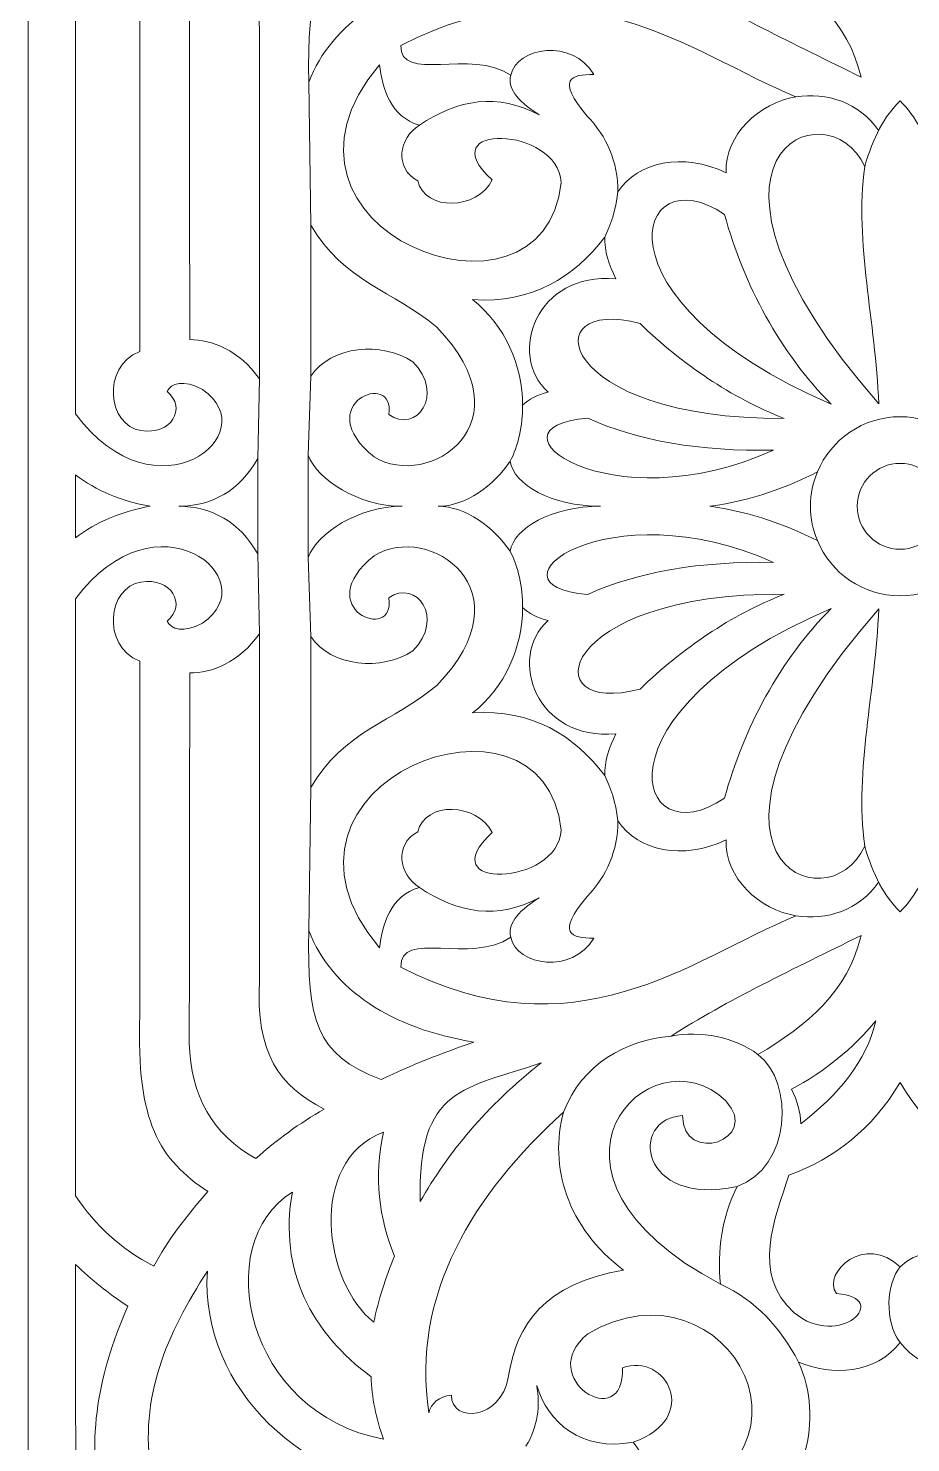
# Model space of a CAD drawing. Header units: centimetres. Extents: x -15.2 to -1.9, y -4.3 to 9.5.
# Drawn here: x -15.16 to -11.93, y -0.81 to 4.37 of the extents above; entities that cross this region are included whole.
import ezdxf

# ---------------------------------------------------------------- set-up
doc = ezdxf.new("R2010")
doc.units = ezdxf.units.CM
doc.header["$MEASUREMENT"] = 0
doc.layers.add('layer 1', color=7, linetype='Continuous')

msp = doc.modelspace()

# ---------------------------------------------------------------- linework, layer by layer
at = {"layer": 'layer 1', "color": 250, "lineweight": 9}
for points, knots in [([(-8.76942, 9.5), (-8.76942, 9.5), (-8.76942, -4.26057), (-8.76942, -4.26057), (-8.76942, -4.26057), (-8.76942, -4.26057), (-15.16363, -4.26057), (-15.16363, -4.26057), (-15.16363, -4.26057), (-15.16363, -4.26057), (-15.16363, 9.5), (-15.16363, 9.5), (-15.16363, 9.5), (-15.16363, 9.5), (-8.76942, 9.5), (-8.76942, 9.5)], [0, 0, 0, 0, 0.2, 0.2, 0.2, 0.2, 0.4, 0.4, 0.4, 0.4, 0.6, 0.6, 0.6, 0.6, 1, 1, 1, 1]), ([(-13.72942, 4.01674), (-13.5878, 4.11232), (-13.44206, 4.13605), (-13.29034, 4.05481), (-13.29034, 4.05481), (-13.37907, 4.11163), (-13.40368, 4.15426), (-13.39449, 4.19972)], [0, 0, 0, 0, 0.3333333, 0.3333333, 0.3333333, 0.3333333, 1, 1, 1, 1]), ([(-12.09599, 3.86562), (-12.06652, 3.9705), (-12.02335, 4.05073), (-11.96648, 4.10629), (-11.96648, 4.10629), (-11.90961, 4.05073), (-11.86644, 3.9705), (-11.83699, 3.86562)], [0, 0, 0, 0, 0.3333333, 0.3333333, 0.3333333, 0.3333333, 1, 1, 1, 1]), ([(-12.26985, 2.74551), (-12.22032, 2.86434), (-12.1029, 2.94822), (-11.96648, 2.94822), (-11.96648, 2.94822), (-11.83008, 2.94822), (-11.71266, 2.86434), (-11.66312, 2.74551)], [0, 0, 0, 0, 0.3333333, 0.3333333, 0.3333333, 0.3333333, 1, 1, 1, 1]), ([(-12.26985, 2.49391), (-12.22032, 2.3751), (-12.1029, 2.29121), (-11.96648, 2.29121), (-11.96648, 2.29121), (-11.83008, 2.29121), (-11.71266, 2.3751), (-11.66312, 2.49391)], [0, 0, 0, 0, 0.3333333, 0.3333333, 0.3333333, 0.3333333, 1, 1, 1, 1]), ([(-12.09599, 1.37381), (-12.06652, 1.26893), (-12.02335, 1.1887), (-11.96648, 1.13315), (-11.96648, 1.13315), (-11.90961, 1.1887), (-11.86644, 1.26893), (-11.83699, 1.37381)], [0, 0, 0, 0, 0.3333333, 0.3333333, 0.3333333, 0.3333333, 1, 1, 1, 1]), ([(-13.72942, 1.22269), (-13.5878, 1.12711), (-13.44206, 1.10337), (-13.29034, 1.18462), (-13.29034, 1.18462), (-13.37907, 1.1278), (-13.40368, 1.08517), (-13.39449, 1.03971)], [0, 0, 0, 0, 0.3333333, 0.3333333, 0.3333333, 0.3333333, 1, 1, 1, 1]), ([(-13.3387, -0.82631), (-13.29304, -0.75189), (-13.28693, -0.67747), (-13.2988, -0.60304), (-13.2988, -0.60304), (-13.26008, -0.7391), (-13.134, -0.8461), (-12.94522, -0.81157)], [0, 0, 0, 0, 0.3333333, 0.3333333, 0.3333333, 0.3333333, 1, 1, 1, 1])]:
    msp.add_open_spline(points, degree=3, knots=knots, dxfattribs=at)
at = {"layer": 'layer 1', "color": 7, "lineweight": 9}
for points, knots in [([(-14.98998, 5.14805), (-14.91804, 5.25482), (-14.82495, 5.34292), (-14.70313, 5.40568), (-14.70313, 5.40568), (-14.65485, 5.31441), (-14.58474, 5.22313), (-14.5047, 5.13186), (-14.5047, 5.13186), (-14.68255, 5.01459), (-14.76735, 4.88004), (-14.75471, 4.48498), (-14.75471, 4.48498), (-14.75471, 4.05242), (-14.75471, 3.61985), (-14.75471, 3.18728), (-14.75471, 3.18728), (-14.89943, 3.13033), (-14.86953, 2.91352), (-14.75075, 2.89758), (-14.75075, 2.89758), (-14.63832, 2.87902), (-14.58141, 2.98061), (-14.65471, 3.04035), (-14.65471, 3.04035), (-14.63985, 3.07095), (-14.59585, 3.08516), (-14.52455, 3.04838), (-14.52455, 3.04838), (-14.28799, 2.88512), (-14.69496, 2.55978), (-14.9904, 2.95916), (-14.9904, 2.95916), (-14.9904, 2.95916), (-14.98998, 5.14805), (-14.98998, 5.14805)], [0, 0, 0, 0, 0.1, 0.1, 0.1, 0.1, 0.2, 0.2, 0.2, 0.2, 0.3, 0.3, 0.3, 0.3, 0.4, 0.4, 0.4, 0.4, 0.5, 0.5, 0.5, 0.5, 0.6, 0.6, 0.6, 0.6, 0.7, 0.7, 0.7, 0.7, 0.8, 0.8, 0.8, 0.8, 1, 1, 1, 1]), ([(-14.57138, 3.23072), (-14.49116, 3.23104), (-14.39031, 3.19226), (-14.31576, 3.08664), (-14.31576, 3.08664), (-14.31576, 3.50959), (-14.31576, 3.93257), (-14.31576, 4.35553), (-14.31576, 4.35553), (-14.32993, 4.62997), (-14.24307, 4.74318), (-14.0787, 4.82962), (-14.0787, 4.82962), (-14.1682, 4.8813), (-14.25187, 4.94172), (-14.3297, 5.01088), (-14.3297, 5.01088), (-14.48593, 4.92382), (-14.56927, 4.77846), (-14.5732, 4.58792), (-14.5732, 4.58792), (-14.57259, 4.13552), (-14.57199, 3.68313), (-14.57138, 3.23072)], [0, 0, 0, 0, 0.1428571, 0.1428571, 0.1428571, 0.1428571, 0.2857143, 0.2857143, 0.2857143, 0.2857143, 0.4285714, 0.4285714, 0.4285714, 0.4285714, 0.5714286, 0.5714286, 0.5714286, 0.5714286, 0.7142857, 0.7142857, 0.7142857, 0.7142857, 1, 1, 1, 1]), ([(-14.13514, 4.17522), (-14.14002, 4.50005), (-14.1134, 4.62839), (-13.86953, 4.7214), (-13.86953, 4.7214), (-13.75611, 4.66643), (-13.64269, 4.62315), (-13.52928, 4.58411), (-13.52928, 4.58411), (-13.83146, 4.53387), (-14.04884, 4.3936), (-14.13514, 4.17522)], [0, 0, 0, 0, 0.25, 0.25, 0.25, 0.25, 0.5, 0.5, 0.5, 0.5, 1, 1, 1, 1]), ([(-13.79713, 4.30952), (-13.1598, 4.63645), (-12.74266, 4.28715), (-12.34826, 4.12041), (-12.34826, 4.12041), (-12.483, 4.10008), (-12.60908, 3.98113), (-12.60448, 3.84283), (-12.60448, 3.84283), (-12.7611, 3.91788), (-12.92991, 3.88385), (-13.00101, 3.77269), (-13.00101, 3.77269), (-13.00202, 3.88351), (-13.04167, 3.97503), (-13.11387, 4.05025), (-13.11387, 4.05025), (-13.23079, 4.1865), (-13.17082, 4.20379), (-13.08948, 4.20276), (-13.08948, 4.20276), (-13.16878, 4.33597), (-13.37112, 4.30445), (-13.39449, 4.19972), (-13.39449, 4.19972), (-13.53786, 4.30039), (-13.80324, 4.16922), (-13.79713, 4.30952)], [0, 0, 0, 0, 0.125, 0.125, 0.125, 0.125, 0.25, 0.25, 0.25, 0.25, 0.375, 0.375, 0.375, 0.375, 0.5, 0.5, 0.5, 0.5, 0.625, 0.625, 0.625, 0.625, 0.75, 0.75, 0.75, 0.75, 1, 1, 1, 1]), ([(-12.48781, 4.62929), (-12.57078, 4.56496), (-12.70007, 4.54182), (-12.80619, 4.56176), (-12.80619, 4.56176), (-12.60401, 4.43205), (-12.35183, 4.31321), (-12.10962, 4.19323), (-12.10962, 4.19323), (-12.15616, 4.3967), (-12.30734, 4.5237), (-12.48781, 4.62929)], [0, 0, 0, 0, 0.25, 0.25, 0.25, 0.25, 0.5, 0.5, 0.5, 0.5, 1, 1, 1, 1]), ([(-13.87538, 4.2387), (-13.86632, 4.15231), (-13.83303, 4.04642), (-13.72942, 4.01674), (-13.72942, 4.01674), (-13.8038, 3.97011), (-13.82294, 3.85964), (-13.7355, 3.81301), (-13.7355, 3.81301), (-13.70724, 3.70029), (-13.5181, 3.70557), (-13.46184, 3.81606), (-13.46184, 3.81606), (-13.69401, 4.02741), (-13.22066, 4.01423), (-13.20946, 3.80693), (-13.20946, 3.80693), (-13.27045, 3.20713), (-14.3841, 3.63537), (-13.87538, 4.2387)], [0, 0, 0, 0, 0.1666667, 0.1666667, 0.1666667, 0.1666667, 0.3333333, 0.3333333, 0.3333333, 0.3333333, 0.5, 0.5, 0.5, 0.5, 0.6666667, 0.6666667, 0.6666667, 0.6666667, 1, 1, 1, 1]), ([(-14.13514, 4.17522), (-14.13514, 4.17522), (-14.12744, 3.65038), (-14.12744, 3.65038), (-14.12744, 3.65038), (-14.12744, 3.65038), (-14.13514, 4.17522), (-14.13514, 4.17522)], [0, 0, 0, 0, 0.3333333, 0.3333333, 0.3333333, 0.3333333, 1, 1, 1, 1]), ([(-12.09599, 3.86562), (-12.2315, 4.16188), (-12.84285, 3.91108), (-12.04463, 2.99541), (-12.04463, 2.99541), (-12.0559, 3.30009), (-12.13436, 3.58139), (-12.09599, 3.86562)], [0, 0, 0, 0, 0.3333333, 0.3333333, 0.3333333, 0.3333333, 1, 1, 1, 1]), ([(-12.21886, 2.99456), (-13.11125, 3.37481), (-12.938, 3.91329), (-12.61027, 3.68974), (-12.61027, 3.68974), (-12.54003, 3.43391), (-12.40593, 3.18028), (-12.21886, 2.99456)], [0, 0, 0, 0, 0.3333333, 0.3333333, 0.3333333, 0.3333333, 1, 1, 1, 1]), ([(-14.12744, 3.65038), (-14.12744, 3.46587), (-14.12744, 3.28134), (-14.12744, 3.09682), (-14.12744, 3.09682), (-14.05317, 3.20887), (-13.86688, 3.22471), (-13.75371, 3.14972), (-13.75371, 3.14972), (-13.63383, 3.02984), (-13.74078, 2.88411), (-13.84187, 2.9558), (-13.84187, 2.9558), (-13.81482, 3.12504), (-14.13569, 2.99224), (-13.89474, 2.80067), (-13.89474, 2.80067), (-13.69613, 2.67726), (-13.32357, 2.92407), (-13.66557, 3.27665), (-13.66557, 3.27665), (-13.82306, 3.40828), (-14.00876, 3.44472), (-14.12744, 3.65038)], [0, 0, 0, 0, 0.1428571, 0.1428571, 0.1428571, 0.1428571, 0.2857143, 0.2857143, 0.2857143, 0.2857143, 0.4285714, 0.4285714, 0.4285714, 0.4285714, 0.5714286, 0.5714286, 0.5714286, 0.5714286, 0.7142857, 0.7142857, 0.7142857, 0.7142857, 1, 1, 1, 1]), ([(-13.35076, 2.99036), (-13.32993, 3.01163), (-13.29621, 3.0289), (-13.25757, 3.03814), (-13.25757, 3.03814), (-13.40906, 3.1759), (-13.30036, 3.48016), (-13.00908, 3.45389), (-13.00908, 3.45389), (-13.03377, 3.50485), (-13.05051, 3.55583), (-13.04971, 3.6068), (-13.04971, 3.6068), (-13.1618, 3.45867), (-13.31432, 3.36309), (-13.53475, 3.37743), (-13.53475, 3.37743), (-13.41526, 3.28465), (-13.34997, 3.13252), (-13.35076, 2.99036)], [0, 0, 0, 0, 0.1666667, 0.1666667, 0.1666667, 0.1666667, 0.3333333, 0.3333333, 0.3333333, 0.3333333, 0.5, 0.5, 0.5, 0.5, 0.6666667, 0.6666667, 0.6666667, 0.6666667, 1, 1, 1, 1]), ([(-12.39119, 2.94198), (-13.23193, 2.93559), (-13.31273, 3.39543), (-12.91988, 3.28957), (-12.91988, 3.28957), (-12.76725, 3.14182), (-12.58567, 3.01768), (-12.39119, 2.94198)], [0, 0, 0, 0, 0.3333333, 0.3333333, 0.3333333, 0.3333333, 1, 1, 1, 1]), ([(-14.31576, 3.08664), (-14.31576, 3.08664), (-14.32216, 2.7944), (-14.32216, 2.7944), (-14.32216, 2.7944), (-14.32216, 2.7944), (-14.31576, 3.08664), (-14.31576, 3.08664)], [0, 0, 0, 0, 0.3333333, 0.3333333, 0.3333333, 0.3333333, 1, 1, 1, 1]), ([(-14.12744, 3.09682), (-14.12744, 3.09682), (-14.1376, 2.80723), (-14.1376, 2.80723), (-14.1376, 2.80723), (-14.1376, 2.80723), (-14.12744, 3.09682), (-14.12744, 3.09682)], [0, 0, 0, 0, 0.3333333, 0.3333333, 0.3333333, 0.3333333, 1, 1, 1, 1]), ([(-12.43088, 2.8255), (-13.03458, 2.55319), (-13.51626, 2.91248), (-13.11184, 2.94257), (-13.11184, 2.94257), (-12.92983, 2.86014), (-12.69967, 2.82032), (-12.43088, 2.8255)], [0, 0, 0, 0, 0.3333333, 0.3333333, 0.3333333, 0.3333333, 1, 1, 1, 1]), ([(-13.7927, 2.61971), (-13.95242, 2.61977), (-14.10287, 2.71697), (-14.1376, 2.80723), (-14.1376, 2.80723), (-14.1376, 2.68222), (-14.1376, 2.55721), (-14.1376, 2.4322), (-14.1376, 2.4322), (-14.10287, 2.52246), (-13.95242, 2.61966), (-13.7927, 2.61971)], [0, 0, 0, 0, 0.25, 0.25, 0.25, 0.25, 0.5, 0.5, 0.5, 0.5, 1, 1, 1, 1]), ([(-14.32216, 2.7944), (-14.38738, 2.67694), (-14.4926, 2.61977), (-14.61185, 2.61971), (-14.61185, 2.61971), (-14.4926, 2.61966), (-14.38738, 2.56249), (-14.32216, 2.44503), (-14.32216, 2.44503), (-14.32216, 2.56149), (-14.32216, 2.67795), (-14.32216, 2.7944)], [0, 0, 0, 0, 0.25, 0.25, 0.25, 0.25, 0.5, 0.5, 0.5, 0.5, 1, 1, 1, 1]), ([(-13.06457, 2.61971), (-13.24504, 2.61977), (-13.38333, 2.70028), (-13.39662, 2.78461), (-13.39662, 2.78461), (-13.45559, 2.69683), (-13.55932, 2.61977), (-13.66081, 2.61971), (-13.66081, 2.61971), (-13.55932, 2.61966), (-13.45559, 2.5426), (-13.39662, 2.45482), (-13.39662, 2.45482), (-13.38333, 2.53915), (-13.24504, 2.61966), (-13.06457, 2.61971)], [0, 0, 0, 0, 0.2, 0.2, 0.2, 0.2, 0.4, 0.4, 0.4, 0.4, 0.6, 0.6, 0.6, 0.6, 1, 1, 1, 1]), ([(-11.8091, 2.61971), (-11.8091, 2.70646), (-11.8798, 2.77716), (-11.96648, 2.77716), (-11.96648, 2.77716), (-12.05318, 2.77716), (-12.12388, 2.70646), (-12.12388, 2.61971), (-12.12388, 2.61971), (-12.12388, 2.53297), (-12.05318, 2.46227), (-11.96648, 2.46227), (-11.96648, 2.46227), (-11.8798, 2.46227), (-11.8091, 2.53297), (-11.8091, 2.61971)], [0, 0, 0, 0, 0.2, 0.2, 0.2, 0.2, 0.4, 0.4, 0.4, 0.4, 0.6, 0.6, 0.6, 0.6, 1, 1, 1, 1]), ([(-14.99044, 2.73503), (-14.91567, 2.67774), (-14.82252, 2.63824), (-14.71681, 2.61971), (-14.71681, 2.61971), (-14.82252, 2.60119), (-14.91567, 2.5617), (-14.99044, 2.50441), (-14.99044, 2.50441), (-14.99044, 2.50441), (-14.99044, 2.73503), (-14.99044, 2.73503)], [0, 0, 0, 0, 0.25, 0.25, 0.25, 0.25, 0.5, 0.5, 0.5, 0.5, 1, 1, 1, 1]), ([(-12.29494, 2.61971), (-12.29494, 2.66427), (-12.28601, 2.70674), (-12.26985, 2.74551), (-12.26985, 2.74551), (-12.37913, 2.68976), (-12.50665, 2.64239), (-12.66469, 2.61971), (-12.66469, 2.61971), (-12.50665, 2.59705), (-12.37913, 2.54968), (-12.26985, 2.49391), (-12.26985, 2.49391), (-12.28601, 2.53267), (-12.29494, 2.57515), (-12.29494, 2.61971)], [0, 0, 0, 0, 0.2, 0.2, 0.2, 0.2, 0.4, 0.4, 0.4, 0.4, 0.6, 0.6, 0.6, 0.6, 1, 1, 1, 1]), ([(-14.98998, 0.09138), (-14.91804, -0.0154), (-14.82495, -0.10349), (-14.70313, -0.16625), (-14.70313, -0.16625), (-14.65485, -0.07498), (-14.58474, 0.0163), (-14.5047, 0.10757), (-14.5047, 0.10757), (-14.68255, 0.22484), (-14.76735, 0.35938), (-14.75471, 0.75444), (-14.75471, 0.75444), (-14.75471, 1.18702), (-14.75471, 1.61957), (-14.75471, 2.05215), (-14.75471, 2.05215), (-14.89943, 2.1091), (-14.86953, 2.32591), (-14.75075, 2.34184), (-14.75075, 2.34184), (-14.63832, 2.36042), (-14.58141, 2.25881), (-14.65471, 2.19908), (-14.65471, 2.19908), (-14.63985, 2.16848), (-14.59585, 2.15427), (-14.52455, 2.19104), (-14.52455, 2.19104), (-14.28799, 2.3543), (-14.69496, 2.67965), (-14.9904, 2.28027), (-14.9904, 2.28027), (-14.9904, 2.28027), (-14.98998, 0.09138), (-14.98998, 0.09138)], [0, 0, 0, 0, 0.1, 0.1, 0.1, 0.1, 0.2, 0.2, 0.2, 0.2, 0.3, 0.3, 0.3, 0.3, 0.4, 0.4, 0.4, 0.4, 0.5, 0.5, 0.5, 0.5, 0.6, 0.6, 0.6, 0.6, 0.7, 0.7, 0.7, 0.7, 0.8, 0.8, 0.8, 0.8, 1, 1, 1, 1]), ([(-12.43088, 2.41393), (-13.03458, 2.68624), (-13.51626, 2.32694), (-13.11184, 2.29686), (-13.11184, 2.29686), (-12.92983, 2.37929), (-12.69967, 2.41912), (-12.43088, 2.41393)], [0, 0, 0, 0, 0.3333333, 0.3333333, 0.3333333, 0.3333333, 1, 1, 1, 1]), ([(-14.12744, 1.58904), (-14.12744, 1.77356), (-14.12744, 1.95808), (-14.12744, 2.1426), (-14.12744, 2.1426), (-14.05317, 2.03056), (-13.86688, 2.01471), (-13.75371, 2.08971), (-13.75371, 2.08971), (-13.63383, 2.20958), (-13.74078, 2.35532), (-13.84187, 2.28363), (-13.84187, 2.28363), (-13.81482, 2.11439), (-14.13569, 2.24719), (-13.89474, 2.43876), (-13.89474, 2.43876), (-13.69613, 2.56216), (-13.32357, 2.31535), (-13.66557, 1.96278), (-13.66557, 1.96278), (-13.82306, 1.83114), (-14.00876, 1.79471), (-14.12744, 1.58904)], [0, 0, 0, 0, 0.1428571, 0.1428571, 0.1428571, 0.1428571, 0.2857143, 0.2857143, 0.2857143, 0.2857143, 0.4285714, 0.4285714, 0.4285714, 0.4285714, 0.5714286, 0.5714286, 0.5714286, 0.5714286, 0.7142857, 0.7142857, 0.7142857, 0.7142857, 1, 1, 1, 1]), ([(-14.31576, 2.1528), (-14.31576, 2.1528), (-14.32216, 2.44503), (-14.32216, 2.44503), (-14.32216, 2.44503), (-14.32216, 2.44503), (-14.31576, 2.1528), (-14.31576, 2.1528)], [0, 0, 0, 0, 0.3333333, 0.3333333, 0.3333333, 0.3333333, 1, 1, 1, 1]), ([(-14.12744, 2.1426), (-14.12744, 2.1426), (-14.1376, 2.4322), (-14.1376, 2.4322), (-14.1376, 2.4322), (-14.1376, 2.4322), (-14.12744, 2.1426), (-14.12744, 2.1426)], [0, 0, 0, 0, 0.3333333, 0.3333333, 0.3333333, 0.3333333, 1, 1, 1, 1]), ([(-12.39119, 2.29745), (-13.23193, 2.30384), (-13.31273, 1.84399), (-12.91988, 1.94986), (-12.91988, 1.94986), (-12.76725, 2.09762), (-12.58567, 2.22176), (-12.39119, 2.29745)], [0, 0, 0, 0, 0.3333333, 0.3333333, 0.3333333, 0.3333333, 1, 1, 1, 1]), ([(-13.35076, 2.24907), (-13.32993, 2.2278), (-13.29621, 2.21053), (-13.25757, 2.20129), (-13.25757, 2.20129), (-13.40906, 2.06353), (-13.30036, 1.75928), (-13.00908, 1.78554), (-13.00908, 1.78554), (-13.03377, 1.73457), (-13.05051, 1.6836), (-13.04971, 1.63263), (-13.04971, 1.63263), (-13.1618, 1.78077), (-13.31432, 1.87633), (-13.53475, 1.862), (-13.53475, 1.862), (-13.41526, 1.95478), (-13.34997, 2.1069), (-13.35076, 2.24907)], [0, 0, 0, 0, 0.1666667, 0.1666667, 0.1666667, 0.1666667, 0.3333333, 0.3333333, 0.3333333, 0.3333333, 0.5, 0.5, 0.5, 0.5, 0.6666667, 0.6666667, 0.6666667, 0.6666667, 1, 1, 1, 1]), ([(-12.21886, 2.24488), (-13.11125, 1.86462), (-12.938, 1.32614), (-12.61027, 1.54969), (-12.61027, 1.54969), (-12.54003, 1.80552), (-12.40593, 2.05915), (-12.21886, 2.24488)], [0, 0, 0, 0, 0.3333333, 0.3333333, 0.3333333, 0.3333333, 1, 1, 1, 1]), ([(-12.09599, 1.37381), (-12.2315, 1.07755), (-12.84285, 1.32836), (-12.04463, 2.24401), (-12.04463, 2.24401), (-12.0559, 1.93934), (-12.13436, 1.65803), (-12.09599, 1.37381)], [0, 0, 0, 0, 0.3333333, 0.3333333, 0.3333333, 0.3333333, 1, 1, 1, 1]), ([(-14.57138, 2.00871), (-14.49116, 2.00838), (-14.39031, 2.04716), (-14.31576, 2.1528), (-14.31576, 2.1528), (-14.31576, 1.72982), (-14.31576, 1.30686), (-14.31576, 0.88389), (-14.31576, 0.88389), (-14.32993, 0.60946), (-14.24307, 0.49625), (-14.0787, 0.40982), (-14.0787, 0.40982), (-14.1682, 0.35814), (-14.25187, 0.29772), (-14.3297, 0.22855), (-14.3297, 0.22855), (-14.48593, 0.3156), (-14.56927, 0.46096), (-14.5732, 0.65151), (-14.5732, 0.65151), (-14.57259, 1.1039), (-14.57199, 1.55631), (-14.57138, 2.00871)], [0, 0, 0, 0, 0.1428571, 0.1428571, 0.1428571, 0.1428571, 0.2857143, 0.2857143, 0.2857143, 0.2857143, 0.4285714, 0.4285714, 0.4285714, 0.4285714, 0.5714286, 0.5714286, 0.5714286, 0.5714286, 0.7142857, 0.7142857, 0.7142857, 0.7142857, 1, 1, 1, 1]), ([(-13.87538, 1.00072), (-13.86632, 1.08712), (-13.83303, 1.19302), (-13.72942, 1.22269), (-13.72942, 1.22269), (-13.8038, 1.26931), (-13.82294, 1.3798), (-13.7355, 1.42642), (-13.7355, 1.42642), (-13.70724, 1.53914), (-13.5181, 1.53386), (-13.46184, 1.42337), (-13.46184, 1.42337), (-13.69401, 1.21201), (-13.22066, 1.2252), (-13.20946, 1.4325), (-13.20946, 1.4325), (-13.27045, 2.03229), (-14.3841, 1.60405), (-13.87538, 1.00072)], [0, 0, 0, 0, 0.1666667, 0.1666667, 0.1666667, 0.1666667, 0.3333333, 0.3333333, 0.3333333, 0.3333333, 0.5, 0.5, 0.5, 0.5, 0.6666667, 0.6666667, 0.6666667, 0.6666667, 1, 1, 1, 1]), ([(-14.13514, 1.06421), (-14.13514, 1.06421), (-14.12744, 1.58904), (-14.12744, 1.58904), (-14.12744, 1.58904), (-14.12744, 1.58904), (-14.13514, 1.06421), (-14.13514, 1.06421)], [0, 0, 0, 0, 0.3333333, 0.3333333, 0.3333333, 0.3333333, 1, 1, 1, 1]), ([(-13.79713, 0.9299), (-13.1598, 0.60298), (-12.74266, 0.95228), (-12.34826, 1.11901), (-12.34826, 1.11901), (-12.483, 1.13934), (-12.60908, 1.2583), (-12.60448, 1.39659), (-12.60448, 1.39659), (-12.7611, 1.32154), (-12.92991, 1.35558), (-13.00101, 1.46675), (-13.00101, 1.46675), (-13.00202, 1.35592), (-13.04167, 1.26441), (-13.11387, 1.18918), (-13.11387, 1.18918), (-13.23079, 1.05294), (-13.17082, 1.03564), (-13.08948, 1.03666), (-13.08948, 1.03666), (-13.16878, 0.90346), (-13.37112, 0.93499), (-13.39449, 1.03971), (-13.39449, 1.03971), (-13.53786, 0.93906), (-13.80324, 1.07021), (-13.79713, 0.9299)], [0, 0, 0, 0, 0.125, 0.125, 0.125, 0.125, 0.25, 0.25, 0.25, 0.25, 0.375, 0.375, 0.375, 0.375, 0.5, 0.5, 0.5, 0.5, 0.625, 0.625, 0.625, 0.625, 0.75, 0.75, 0.75, 0.75, 1, 1, 1, 1]), ([(-14.13514, 1.06421), (-14.14002, 0.73937), (-14.1134, 0.61104), (-13.86953, 0.51803), (-13.86953, 0.51803), (-13.75611, 0.573), (-13.64269, 0.61628), (-13.52928, 0.65532), (-13.52928, 0.65532), (-13.83146, 0.70557), (-14.04884, 0.84584), (-14.13514, 1.06421)], [0, 0, 0, 0, 0.25, 0.25, 0.25, 0.25, 0.5, 0.5, 0.5, 0.5, 1, 1, 1, 1]), ([(-12.48781, 0.61015), (-12.57078, 0.67446), (-12.70007, 0.69761), (-12.80619, 0.67768), (-12.80619, 0.67768), (-12.60401, 0.80738), (-12.35183, 0.92621), (-12.10962, 1.04621), (-12.10962, 1.04621), (-12.15616, 0.84273), (-12.30734, 0.71573), (-12.48781, 0.61015)], [0, 0, 0, 0, 0.25, 0.25, 0.25, 0.25, 0.5, 0.5, 0.5, 0.5, 1, 1, 1, 1]), ([(-12.33026, 0.35533), (-12.33189, 0.39791), (-12.34335, 0.44047), (-12.36463, 0.48303), (-12.36463, 0.48303), (-12.24753, 0.5438), (-12.13742, 0.63379), (-12.05539, 0.73387), (-12.05539, 0.73387), (-12.08726, 0.58629), (-12.19589, 0.46051), (-12.33026, 0.35533)], [0, 0, 0, 0, 0.25, 0.25, 0.25, 0.25, 0.5, 0.5, 0.5, 0.5, 1, 1, 1, 1]), ([(-12.62467, -0.23178), (-12.63867, -0.10842), (-12.61912, 0.01151), (-12.56443, 0.12643), (-12.56443, 0.12643), (-12.9237, 0.04823), (-12.96175, 0.3758), (-12.76416, 0.38636), (-12.76416, 0.38636), (-12.76522, 0.203), (-12.47252, 0.29599), (-12.60565, 0.44026), (-12.60565, 0.44026), (-12.88207, 0.70709), (-13.39986, 0.17452), (-12.62467, -0.23178)], [0, 0, 0, 0, 0.2, 0.2, 0.2, 0.2, 0.4, 0.4, 0.4, 0.4, 0.6, 0.6, 0.6, 0.6, 1, 1, 1, 1]), ([(-13.28289, 0.57952), (-13.55748, 0.48483), (-13.73865, 0.49376), (-13.72585, 0.07075), (-13.72585, 0.07075), (-13.6274, 0.24655), (-13.4825, 0.42256), (-13.28289, 0.57952)], [0, 0, 0, 0, 0.3333333, 0.3333333, 0.3333333, 0.3333333, 1, 1, 1, 1]), ([(-11.96648, 0.50683), (-12.07051, 0.33452), (-12.20471, 0.23004), (-12.37425, 0.16763), (-12.37425, 0.16763), (-12.42495, 0.0123), (-12.51372, -0.19692), (-12.35522, -0.3364), (-12.35522, -0.3364), (-12.18826, -0.47482), (-11.99185, -0.28039), (-12.19989, -0.26666), (-12.19989, -0.26666), (-12.25406, -0.18646), (-12.09216, -0.04643), (-11.96648, -0.16838), (-11.96648, -0.16838), (-11.84081, -0.04643), (-11.67892, -0.18646), (-11.73309, -0.26666), (-11.73309, -0.26666), (-11.94113, -0.28039), (-11.74472, -0.47482), (-11.57776, -0.3364), (-11.57776, -0.3364), (-11.41925, -0.19692), (-11.50803, 0.0123), (-11.55873, 0.16763), (-11.55873, 0.16763), (-11.72827, 0.23004), (-11.86247, 0.33452), (-11.96648, 0.50683)], [0, 0, 0, 0, 0.1111111, 0.1111111, 0.1111111, 0.1111111, 0.2222222, 0.2222222, 0.2222222, 0.2222222, 0.3333333, 0.3333333, 0.3333333, 0.3333333, 0.4444444, 0.4444444, 0.4444444, 0.4444444, 0.5555556, 0.5555556, 0.5555556, 0.5555556, 0.6666667, 0.6666667, 0.6666667, 0.6666667, 0.7777778, 0.7777778, 0.7777778, 0.7777778, 1, 1, 1, 1]), ([(-12.98016, -0.17998), (-13.27191, -0.23192), (-13.37235, -0.37595), (-13.40345, -0.57387), (-13.40345, -0.57387), (-13.43041, -0.7287), (-13.61167, -0.7434), (-13.61214, -0.63854), (-13.61214, -0.63854), (-13.65785, -0.64264), (-13.68636, -0.66956), (-13.69446, -0.70321), (-13.69446, -0.70321), (-13.76128, -0.26965), (-13.53029, 0.09897), (-13.20062, 0.39909), (-13.20062, 0.39909), (-13.25503, 0.20164), (-13.18742, -0.02567), (-12.98016, -0.17998)], [0, 0, 0, 0, 0.1666667, 0.1666667, 0.1666667, 0.1666667, 0.3333333, 0.3333333, 0.3333333, 0.3333333, 0.5, 0.5, 0.5, 0.5, 0.6666667, 0.6666667, 0.6666667, 0.6666667, 1, 1, 1, 1]), ([(-13.89643, -0.37084), (-13.87949, -0.29033), (-13.85406, -0.20982), (-13.82016, -0.1293), (-13.82016, -0.1293), (-13.87763, 0.01028), (-13.89723, 0.16017), (-13.86147, 0.32518), (-13.86147, 0.32518), (-14.14407, 0.21686), (-14.07786, -0.2318), (-13.89643, -0.37084)], [0, 0, 0, 0, 0.25, 0.25, 0.25, 0.25, 0.5, 0.5, 0.5, 0.5, 1, 1, 1, 1]), ([(-13.86147, -0.79991), (-13.88742, -0.72363), (-13.90543, -0.64735), (-13.90596, -0.57108), (-13.90596, -0.57108), (-14.1237, -0.41271), (-14.24661, -0.18176), (-14.19517, 0.10589), (-14.19517, 0.10589), (-14.49897, -0.08348), (-14.36601, -0.70694), (-13.86147, -0.79991)], [0, 0, 0, 0, 0.25, 0.25, 0.25, 0.25, 0.5, 0.5, 0.5, 0.5, 1, 1, 1, 1]), ([(-12.93647, -1.0914), (-12.87343, -1.0025), (-12.87125, -0.90485), (-12.94522, -0.81157), (-12.94522, -0.81157), (-12.69237, -0.72195), (-12.82572, -0.48001), (-12.98458, -0.53831), (-12.98458, -0.53831), (-12.97383, -0.78261), (-13.31085, -0.57676), (-13.11136, -0.41371), (-13.11136, -0.41371), (-12.60655, -0.11148), (-12.14275, -0.89665), (-12.93647, -1.0914)], [0, 0, 0, 0, 0.2, 0.2, 0.2, 0.2, 0.4, 0.4, 0.4, 0.4, 0.6, 0.6, 0.6, 0.6, 1, 1, 1, 1]), ([(-14.98971, -1.34027), (-14.98035, -1.25071), (-14.94734, -1.15898), (-14.88965, -1.07108), (-14.88965, -1.07108), (-14.95199, -0.82933), (-14.91594, -0.576), (-14.79837, -0.31309), (-14.79837, -0.31309), (-14.86962, -0.26537), (-14.93451, -0.2148), (-14.98993, -0.1599), (-14.98993, -0.1599), (-14.98993, -0.1599), (-14.98971, -1.34027), (-14.98971, -1.34027)], [0, 0, 0, 0, 0.2, 0.2, 0.2, 0.2, 0.4, 0.4, 0.4, 0.4, 0.6, 0.6, 0.6, 0.6, 1, 1, 1, 1]), ([(-13.76512, -1.59107), (-13.68057, -1.47972), (-13.55211, -1.20369), (-13.72996, -0.98356), (-13.72996, -0.98356), (-14.13093, -0.97712), (-14.53622, -0.61966), (-14.50692, -0.18422), (-14.50692, -0.18422), (-14.65489, -0.41308), (-14.75993, -0.65129), (-14.71155, -0.92281), (-14.71155, -0.92281), (-14.30975, -0.79173), (-13.97829, -1.06564), (-14.02412, -1.3129), (-14.02412, -1.3129), (-14.07048, -1.4941), (-13.92235, -1.63585), (-13.85146, -1.49196), (-13.85146, -1.49196), (-13.78751, -1.50794), (-13.77153, -1.54099), (-13.76512, -1.59107)], [0, 0, 0, 0, 0.1428571, 0.1428571, 0.1428571, 0.1428571, 0.2857143, 0.2857143, 0.2857143, 0.2857143, 0.4285714, 0.4285714, 0.4285714, 0.4285714, 0.5714286, 0.5714286, 0.5714286, 0.5714286, 0.7142857, 0.7142857, 0.7142857, 0.7142857, 1, 1, 1, 1]), ([(-11.96648, -0.44529), (-12.0539, -0.56095), (-12.21772, -0.57023), (-12.33841, -0.51724), (-12.33841, -0.51724), (-12.29045, -0.62555), (-12.28735, -0.73695), (-12.3152, -0.85145), (-12.3152, -0.85145), (-12.23377, -0.97581), (-12.11599, -1.07134), (-11.96648, -1.07657), (-11.96648, -1.07657), (-11.81697, -1.07134), (-11.69919, -0.97581), (-11.61777, -0.85145), (-11.61777, -0.85145), (-11.64562, -0.73695), (-11.64253, -0.62555), (-11.59457, -0.51724), (-11.59457, -0.51724), (-11.71526, -0.57023), (-11.87906, -0.56095), (-11.96648, -0.44529)], [0, 0, 0, 0, 0.1428571, 0.1428571, 0.1428571, 0.1428571, 0.2857143, 0.2857143, 0.2857143, 0.2857143, 0.4285714, 0.4285714, 0.4285714, 0.4285714, 0.5714286, 0.5714286, 0.5714286, 0.5714286, 0.7142857, 0.7142857, 0.7142857, 0.7142857, 1, 1, 1, 1])]:
    msp.add_open_spline(points, degree=3, knots=knots, dxfattribs=at)
at = {"layer": 'layer 1', "color": 250, "lineweight": 9}
for points in [[(-12.34826, 4.12041), (-12.23659, 4.13852), (-12.11681, 4.1016), (-12.04492, 3.99662)], [(-13.00101, 3.77269), (-13.00964, 3.7022), (-13.02757, 3.65028), (-13.04971, 3.6068)], [(-13.35076, 2.99036), (-13.35103, 2.91695), (-13.36631, 2.83947), (-13.39662, 2.78461)], [(-13.35076, 2.24907), (-13.35103, 2.32247), (-13.36631, 2.39995), (-13.39662, 2.45482)], [(-13.00101, 1.46675), (-13.00964, 1.53723), (-13.02757, 1.58914), (-13.04971, 1.63263)], [(-12.34826, 1.11901), (-12.23659, 1.10091), (-12.11681, 1.13783), (-12.04492, 1.24281)], [(-13.20062, 0.39909), (-13.13154, 0.57757), (-12.97298, 0.66171), (-12.80619, 0.67768)], [(-12.56443, 0.12643), (-12.36647, 0.19524), (-12.35221, 0.50531), (-12.48781, 0.61015)], [(-11.96648, -0.44529), (-12.02595, -0.3674), (-12.01536, -0.22922), (-11.96648, -0.16838)], [(-12.62467, -0.23178), (-12.49261, -0.29385), (-12.40795, -0.38914), (-12.33841, -0.51724)]]:
    msp.add_open_spline(points, degree=3, dxfattribs=at)

doc.saveas('drawing.dxf')
